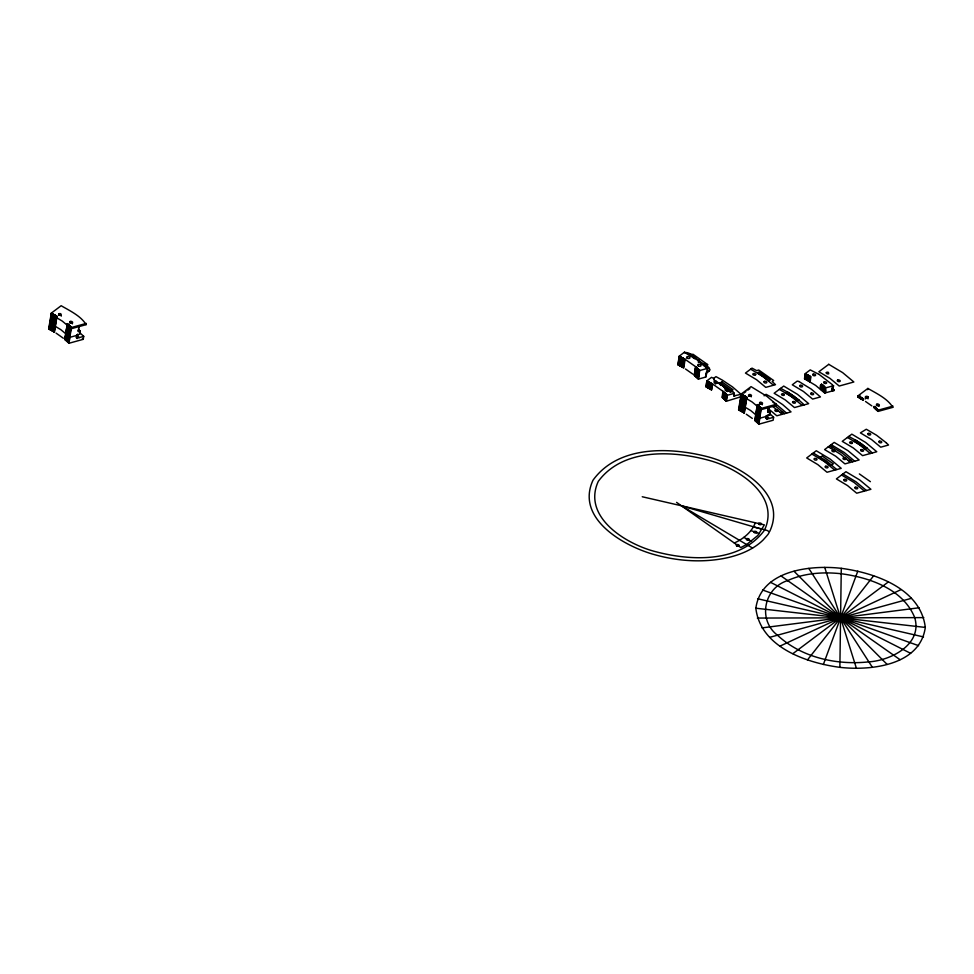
<?xml version="1.0" encoding="UTF-8"?>
<svg xmlns="http://www.w3.org/2000/svg" width="974" height="974" viewBox="0 0 974 974"><rect width="100%" height="100%" fill="white"/><g stroke="black" fill="none" stroke-linecap="round" stroke-linejoin="round"><path stroke-width="1.46" d="M925.3 627.414C920.686 588.442 874.859 572.809 841.207 568.317C810.356 564.81 761.059 570.228 755.848 608.263C760.451 647.223 806.277 662.856 839.929 667.348C870.78 670.867 920.089 665.449 925.3 627.414L755.848 608.214M839.868 667.348L841.28 568.329M706.211 367.028L706.442 367.795L696.191 359.089L684.418 352.211L679.255 356.143L677.855 364.726L683.785 367.965L685.087 359.321L679.255 356.143M706.138 367.502L705.906 366.748M706.515 367.32C707.355 369.292 713.638 368.939 707.148 371.751L705.748 377.048L698.48 379.081L694.219 375.246L695.619 366.662M707.051 368.367L706.82 367.6M707.343 368.659L707.124 367.892M51.293 313.141L48.7 328.944L54.41 332.097L57.003 316.294L51.293 313.141L61.155 305.726C69.921 310.816 81.195 316.136 86.077 324.659L71.394 328.701L62.214 321.055L51.086 314.395M48.956 329.078L51.537 313.275M49.345 329.273L51.926 313.47M49.735 329.48L52.316 313.677M50.112 329.687L52.706 313.884M50.502 329.894L53.083 314.078M50.879 330.089L53.473 314.285M51.257 330.296L53.85 314.492M51.646 330.515L54.227 314.699M52.024 330.722L54.605 314.919M52.389 330.929L54.982 315.126M52.766 331.136L55.36 315.332M53.144 331.355L55.725 315.552M53.509 331.574L56.09 315.759M53.874 331.781L56.468 315.978M54.24 332L56.833 316.197M64.868 339.476L67.376 323.599L64.783 339.402L69.02 343.25L83.24 339.329L83.727 336.359L79.43 332.39M65.173 339.719L67.462 323.672M65.465 339.975L67.754 323.916M65.757 340.218L68.046 324.172M66.037 340.474L68.338 324.415M66.329 340.73L68.63 324.671M66.609 340.985L68.923 324.926M66.889 341.229L69.203 325.17M67.169 341.484L69.483 325.426M67.45 341.74L69.763 325.681M67.73 341.996L70.043 325.937M67.997 342.251L70.311 326.193M68.265 342.519L70.591 326.448M68.533 342.775L70.859 326.716M68.801 343.031L71.126 326.972M69.02 343.25L71.382 327.227M76.909 335.385L76.496 337.893L77.238 338.148L83.727 336.359M76.325 337.26L77.141 338.599M77.725 335.153L77.494 334.374L77.725 335.153L69.994 337.284L60.802 329.65L49.674 322.991M78.419 331.671L79.235 326.509L78.468 326.46M77.798 334.679L79.831 334.119L80.318 331.148L78.273 329.2M678.05 364.824L679.462 356.241M678.379 364.994L679.791 356.411M678.768 365.189L680.181 356.606M679.158 365.396L680.57 356.813M679.548 365.603L680.948 357.008M679.937 365.798L681.337 357.214M680.315 366.005L681.727 357.421M680.692 366.212L682.104 357.628M681.082 366.419L682.482 357.835M681.459 366.626L682.859 358.042M681.837 366.845L683.237 358.249M688.959 354.621L684.418 352.211M682.202 367.052L683.614 358.469M682.579 367.259L683.979 358.676M682.944 367.478L684.357 358.895M683.322 367.685L684.722 359.102M689.373 354.865L690.627 355.583M704.251 363.972C697.713 361.671 691.284 351.103 684.345 352.685M691.041 355.827L691.333 356.521L692.891 355.607L690.615 354.28M692.891 355.607L692.611 357.324L694.998 358.858M694.352 375.355L695.765 366.772L685.087 359.321M694.657 375.611L695.765 366.772M694.949 375.854L696.057 367.028M695.241 376.11L696.361 367.271M695.533 376.354L696.654 367.527M695.826 376.609L696.934 367.77M696.106 376.865L697.226 368.026M698.382 362.438L698.808 359.856M696.386 377.121L697.518 368.282M696.666 377.376L697.798 368.525M696.946 377.632L698.078 368.781M697.226 377.888L698.358 369.036M697.494 378.143L698.626 369.292M697.774 378.399L698.906 369.548M698.041 378.655L699.174 369.803M698.309 378.91L699.442 370.071M698.48 379.081L699.709 370.327M704.239 365.786L702.51 363.789M704.032 365.287L704.312 363.57L702.437 364.264M705.59 366.455L705.833 367.21M704.312 363.57L706.065 365.506L707.599 364.519L693.013 354.268L690.554 354.67M705.748 377.048L706.467 372.701M707.173 367.101L707.599 364.519M706.71 371.338L705.541 376.841M707.428 368.184L707.027 371.788M715.768 383.756C719.08 380.542 711.458 380.481 714.392 378.825L711.544 377.34L706.893 380.834L705.919 386.8L711.629 389.953L712.615 383.987M706.174 386.922L706.893 380.834M706.564 387.128L707.148 380.968M706.954 387.323L707.538 381.163M707.343 387.53L707.928 381.37M707.721 387.737L708.317 381.564M708.098 387.944L708.695 381.771M708.488 388.151L709.084 381.978M708.865 388.358L709.462 382.185M709.242 388.565L709.839 382.392M709.62 388.772L710.216 382.599M709.985 388.991L710.594 382.819M710.363 389.198L710.971 383.026M710.728 389.417L711.337 383.245M711.093 389.637L711.702 383.452M711.458 389.844L712.079 383.671M715.318 383.488L715.732 380.98M715.707 383.719L715.793 381.163A1.717 0.986 9.3 0 0 714.027 382.003A1.717 0.986 9.3 0 0 715.951 383.159A1.717 0.986 9.3 0 0 717.375 382.112L727.566 389.137L727.152 391.645M723.767 386.897L729.903 391.207L733.069 389.734L722.026 381.966L721.746 383.683L732.789 391.451M740.24 396.966L726.373 401.227L722.099 397.319L722.988 391.292M722.391 397.575L723.365 391.609L712.444 383.89M722.684 397.818L723.365 391.609M722.976 398.074L723.658 391.852M723.268 398.317L723.95 392.108M723.548 398.573L724.242 392.364M723.84 398.829L724.522 392.607M724.12 399.084L724.814 392.863M724.4 399.34L725.094 393.119M724.668 399.596L725.374 393.374M724.948 399.851L725.654 393.63M725.216 400.107L725.922 393.886M726.507 391.122L726.908 388.602M726.823 391.378L727.237 388.869M725.484 400.363L726.202 394.141M725.752 400.618L726.47 394.397M726.02 400.874L726.738 394.653M726.239 401.093L726.994 394.92M726.373 401.227L727.213 395.127M727.566 389.137L727.274 389.028A1.717 0.986 9.3 0 0 725.082 389.6A1.717 0.986 9.3 0 0 726.847 390.915A1.717 0.986 9.3 0 0 728.418 389.88L730.634 391.816L732.204 391.378L734.128 393.228L733.86 395.882L741.08 394.336L732.545 386.934L722.477 380.201L715.975 376.634L713.784 378.277M733.86 395.882L734.128 393.228M740.459 397.185L740.946 394.202M741.19 394.056L738.596 409.859L744.306 413.013L746.9 397.209L741.19 394.056L751.051 386.641L766.928 396.369L786.59 413.11M738.852 409.993L741.433 394.19M739.242 410.188L741.823 394.385M739.631 410.395L742.212 394.592M740.009 410.59L742.602 394.787M740.398 410.797L742.979 394.994M740.776 411.004L743.369 395.201M741.165 411.211L743.746 395.407M741.543 411.418L744.124 395.614M741.92 411.625L744.501 395.821M742.298 411.844L744.879 396.041M742.663 412.051L745.256 396.248M743.04 412.27L745.621 396.455M743.406 412.477L745.999 396.674M743.771 412.696L746.364 396.893M744.136 412.915L746.729 397.112M755.069 420.634L757.358 404.575L754.765 420.378L758.916 424.165L773.137 420.244L773.624 417.274L769.679 413.609M755.361 420.878L757.65 404.831M755.654 421.133L757.942 405.074M755.946 421.389L758.235 405.33M756.226 421.632L758.527 405.586M756.506 421.888L758.819 405.829M756.798 422.144L759.099 406.085M757.078 422.399L759.379 406.341M757.346 422.655L759.659 406.596M757.626 422.911L759.939 406.852M757.894 423.166L760.207 407.108M758.162 423.422L760.487 407.363M758.429 423.678L760.755 407.619M758.697 423.946L761.023 407.875M758.916 424.165L761.291 408.143M766.148 415.667L766.392 418.808L767.135 419.051L773.624 417.274M767.889 410.273L768.364 407.376L769.131 407.424L767.877 412.306M767.962 410.504L768.011 407.607M765.917 417.883L767.037 419.502M767.622 416.068L767.39 415.289L767.622 416.068L759.89 418.199L750.698 410.553L739.57 403.893M767.695 415.594L769.728 415.034L770.215 412.063L767.853 409.811M740.983 395.31L752.111 401.97L761.303 409.604L775.974 405.574L776.181 404.32L772.942 402.238M818.988 374.357L810.222 369.901L805.315 373.59L804.475 378.728L815.603 385.387L824.795 393.033L834.268 390.428L832.027 388.273M804.731 378.862L805.315 373.59M805.121 379.069L805.571 373.724M805.51 379.263L805.961 373.931M805.888 379.47L806.35 374.126M806.277 379.677L806.728 374.333M806.655 379.884L807.117 374.54M807.032 380.079L807.495 374.734M807.422 380.298L807.884 374.941M807.799 380.505L808.262 375.16M808.164 380.712L808.639 375.367M808.542 380.919L809.004 375.574M808.919 381.138L809.382 375.781M809.284 381.358L809.759 376.001M809.65 381.564L810.125 376.22M810.015 381.784L810.49 376.427M810.185 381.881L810.855 376.646M820.558 389.186C818.343 378.058 829.398 389.637 824.795 393.033M820.644 389.259L821.484 384.121M820.948 389.503L821.788 384.365M821.24 389.758L822.08 384.62M821.532 390.002L822.373 384.864M821.812 390.257L822.665 385.12M822.105 390.513L822.945 385.375M822.385 390.769L823.225 385.631M822.665 391.012L823.517 385.874M822.945 391.268L823.785 386.13M823.225 391.524L824.065 386.386M823.505 391.779L824.345 386.641M823.773 392.035L824.613 386.897M824.041 392.303L824.881 387.165M824.308 392.559L825.148 387.421M824.576 392.814L825.416 387.676M832.222 388.553L832.6 384.852L819 374.345M833.476 385.716L832.648 390.866L833.476 385.716L832.697 385.655M858.009 395.846C868.333 400.18 861.32 401.86 858.009 395.846L867.883 388.431C876.649 393.508 887.923 398.841 892.793 407.351L878.122 411.393C870.379 405.537 876.052 404.953 878.122 411.393M858.057 397.222L858.264 395.968M858.447 397.429L858.654 396.174M858.837 397.623L859.044 396.369M859.226 397.83L859.433 396.576M859.604 398.037L859.811 396.783M859.993 398.244L860.2 396.99M860.371 398.451L860.578 397.197M860.748 398.658L860.955 397.404M861.126 398.865L861.333 397.611M861.503 399.072L861.71 397.818M861.88 399.291L862.075 398.037M862.246 399.498L862.453 398.244M862.611 399.717L862.818 398.463M862.988 399.937L863.183 398.67M863.354 400.144L863.561 398.89M867.676 389.685L867.883 388.431M873.982 407.619L874.189 406.365M874.275 407.875L874.482 406.621M874.567 408.118L874.774 406.864M874.859 408.374L875.066 407.12M875.151 408.617L875.358 407.363M875.431 408.873L875.638 407.619M875.723 409.129L875.93 407.875M876.003 409.384L876.21 408.13M876.283 409.64L876.49 408.386M876.563 409.896L876.758 408.642M876.831 410.151L877.038 408.897M877.111 410.407L877.306 409.153M877.379 410.663L877.586 409.409M877.647 410.918L877.842 409.664M877.903 411.174L878.11 409.92M61.289 316.112L60.68 315.077A1.473 0.84 9.3 0 0 58.915 314.979L58.671 315.126M868.017 398.816L867.408 397.769A1.473 0.84 9.3 0 0 865.643 397.672L865.399 397.818M823.347 664.511L857.79 571.154M755.3 522.77C751.77 532.254 743.247 538.865 734.323 543.017L676.577 502.377M734.323 543.017L740.8 547.571L746.948 544.308L757.784 535.517L764.359 524.864L642.243 496.752M764.517 530.148C780.868 494.548 736.904 467.532 707.66 459.984C671.816 450.414 622.751 448.235 598.292 481.363C581.904 516.963 625.88 544.003 655.137 551.552C690.98 561.109 740.033 563.289 764.505 530.16M769.606 531.634C787.966 493.368 739.071 465.353 708.658 457.001C670.696 447.029 618.6 444.838 593.008 480.206C575.123 518.679 624.188 546.39 654.686 554.693C677.478 561.085 701.828 562.862 725.131 558.212C734.932 556.191 744.586 552.928 753.17 547.705C756.749 545.513 760.122 542.968 763.105 540.01C771.871 530.026 772.552 531.707 753.377 526.897M807.495 659.897L873.654 575.78M886.255 442.805L888.568 445.021L880.715 447.188L871.523 439.542L860.395 432.882L866.312 429.242L876.551 435.244L886.267 442.805M58.732 314.03L59.122 313.725A1.473 0.84 9.3 0 1 60.887 313.823L61.094 315.186A1.473 0.84 9.3 0 1 60.047 315.296L59.037 314.919A1.473 0.84 9.3 0 1 58.72 314.054M826.329 372.628L826.719 372.312A1.473 0.84 9.3 0 1 828.484 372.409L828.691 373.785A1.473 0.84 9.3 0 1 827.644 373.894L826.634 373.505A1.473 0.84 9.3 0 1 826.317 372.64M750.65 369.158L745.451 373.066L756.579 379.726L765.771 387.372L775.523 384.681L772.187 381.552L773.66 380.517L758.697 369.998L756.713 370.668L752.013 368.135L750.65 369.158L763.105 376.609L773.502 385.241M743.929 393.094L745.889 391.621M779.346 389.357L774.147 393.265L785.275 399.924L794.467 407.558L808.688 403.65L797.499 394.336L783.717 386.069L779.346 389.357L791.801 396.795L802.174 405.415M857.802 397.1L860.005 395.444M811.902 454.042L806.703 457.95L817.831 464.61L827.023 472.256L841.244 468.336L830.055 459.022L816.273 450.767L811.902 454.042L824.357 461.493L834.73 470.113M829.811 445.678L824.613 449.586L835.753 456.246L844.933 463.892L859.153 459.972L847.977 450.658L834.182 442.403L829.811 445.678L842.266 453.129L852.652 461.749M828.204 446.896L831.041 448.381L832.648 447.176M847.453 437.448L842.254 441.356L853.382 448.016L862.574 455.649L876.795 451.741L865.606 442.427L851.824 434.161L847.453 437.448L859.908 444.899L870.281 453.507M841.585 475.008L836.398 478.916L847.526 485.576L856.706 493.209L870.926 489.301L859.75 479.987L845.956 471.72L841.585 475.008L854.04 482.447L864.425 491.066M792.909 653.651L888.227 582.014M747.874 390.124L749.858 388.638M764.079 395.809L766.075 394.312L773.027 398.135L782.658 404.6L791.046 411.88L776.826 415.801L767.975 408.386M707.051 372.348L708.755 371.313L706.588 372.129M69.714 322.893L70.274 322.65A1.473 0.84 9.3 0 1 71.723 322.844L72.234 323.222A1.473 0.84 9.3 0 1 72.332 323.892M748.568 396.028L748.811 395.882A1.473 0.84 9.3 0 1 750.577 395.98L751.258 396.82M876.442 405.586L877.002 405.354A1.473 0.84 9.3 0 1 878.451 405.549L878.962 405.927A1.473 0.84 9.3 0 1 879.096 406.146M790.584 393.995L787.71 392.205L786.115 393.106L791.801 396.795M858.691 442.099L855.817 440.297L854.222 441.198L859.908 444.899M787.637 580.589C763.86 587.919 757.48 620.036 777.52 635.267C801.699 657.706 836.934 665.376 869.076 661.845C891.283 660.384 922.853 644.143 914.659 617.431C902.91 588.917 869.502 577.545 841.219 573.735M722.026 381.966L718.861 383.439L721.32 385.168M764.931 375.867L763.202 376.67L768.437 380.664L770.349 379.982L758.977 371.995L757.419 372.908L763.105 376.609M780.162 646.042L900.987 589.635M787.649 580.577C804.317 573.016 823.2 571.787 841.207 573.735M804.22 404.88L799.033 400.18L797.158 400.874L791.899 396.868L793.627 396.065L787.856 392.291M865.265 448.965L867.14 448.271L872.327 452.971M699.88 370.497L707.587 368.342M771.737 405.695L780.259 412.477L782.633 411.819M831.041 448.381L840.562 454.286L848.354 460.568L850.74 459.911M71.601 327.447L86.272 323.405M80.318 331.148L77.75 330.807M727.347 395.261L734.262 393.362M825.635 387.896L833.488 385.728M761.498 408.349L776.181 404.32M767.646 411.722L770.215 412.063M878.329 410.139L893 406.097M769.728 637.337L911.408 598.328M762.021 627.889L919.115 607.776M757.334 618.064L923.802 617.613M831.991 390.002L834.268 390.428L831.893 389.198L834.268 390.428M757.614 598.742L923.535 636.935M768.449 411.795L769.935 412.136L767.695 409.993M78.541 330.88L80.038 331.233L78.541 329.796M762.265 529.345L681.398 505.762L752.561 548.082M750.893 530.562L759.403 533.594M762.569 590L918.579 645.665M780.71 388.322L787.71 392.205M848.817 436.425L855.817 440.297M831.175 444.655L844.19 452.46L854.697 461.201M813.266 453.02L826.281 460.824L836.776 469.565M842.948 473.985L855.963 481.777L866.47 490.531M743.807 537.392L751.453 541.264M770.519 582.33L910.629 653.335M767.561 410.906L769.935 412.136M714.514 380.931L718.678 383.33M715.281 381.881L716.134 382.344M719.482 383.817L721.856 385.327M685.489 369L692.831 374.126M56.042 333.096L63.359 338.246M865.509 401.471L871.84 405.902M720.212 384.791L720.991 385.302M746.291 414.23L752.318 418.418M855.963 440.382L861.734 444.156L860.005 444.96L865.241 448.953M790.985 394.263L799.033 400.18M859.092 442.354L867.14 448.271M722.245 385.582L730.792 392.059M859.348 473.912L870.391 481.68M781.16 576.024L899.976 659.641M724.059 387.36L725.167 388.151M774.914 405.561L784.545 413.646M698.589 361.184L702.948 364.471M861.832 444.217L866.945 448.113M793.725 396.126L798.838 400.022M726.981 389.49L727.675 390.038M728.028 390.306L730.062 391.974M706.138 365.104L709.51 368.233M76.581 335.044L79.259 337.588M766.794 416.251L769.156 418.503M848.354 460.568L850.278 462.419M780.259 412.477L782.171 414.327M766.002 417.408L767.195 418.564M708.415 370.607L709.048 371.228M76.398 336.785L77.299 337.661M891.794 406.365L892.793 407.351M774.963 404.587L775.974 405.574M768.949 414.267L769.728 415.034M85.067 323.672L86.077 324.659M82.376 338.489L83.24 339.329M733.921 394.92L734.664 395.651M733.848 395.395L734.591 396.126M831.759 389.99L832.636 390.854M794.09 571.324L887.058 664.341M808.797 568.414L872.339 667.251M868.26 397.124L867.615 396.515A1.473 0.84 9.3 0 0 865.849 396.418L865.46 396.735A1.473 0.84 9.3 0 0 865.764 397.611L866.775 398.001A1.473 0.84 9.3 0 0 867.822 397.891L868.26 397.136M852.494 442.634L851.86 442.026A1.473 0.84 9.3 0 0 850.095 441.928L849.693 442.245A1.473 0.84 9.3 0 0 850.01 443.121L851.02 443.511A1.473 0.84 9.3 0 0 852.067 443.401L852.494 442.659M784.387 394.543L783.753 393.934A1.473 0.84 9.3 0 0 781.988 393.837L781.598 394.153A1.473 0.84 9.3 0 0 781.903 395.03L782.913 395.42A1.473 0.84 9.3 0 0 783.96 395.31L784.399 394.555M824.735 567.404L856.402 668.274M759.562 404.648A1.473 0.84 9.3 0 1 759.61 403.808L760.17 403.565A1.473 0.84 9.3 0 1 761.619 403.76L762.131 404.137A1.473 0.84 9.3 0 1 762.24 404.794M865.557 398.865A1.473 0.84 9.3 0 1 865.338 398.658M798.948 381.528L811.293 389.137L820.473 396.929L812.608 399.084L803.428 391.451L792.288 384.791L797.195 381.102L798.948 381.528M755.727 374.576L755.264 375.112A1.473 0.84 9.3 0 1 754.217 375.221L753.206 374.844A1.473 0.84 9.3 0 1 752.89 373.967L753.292 373.639A1.473 0.84 9.3 0 1 755.057 373.748L755.727 374.576M751.465 395.554L750.991 396.101A1.473 0.84 9.3 0 1 749.943 396.211L748.933 395.821A1.473 0.84 9.3 0 1 748.616 394.957L749.018 394.628A1.473 0.84 9.3 0 1 750.784 394.726L751.465 395.554M758.673 523.464L758.6 523.671A1.473 0.84 9.3 0 0 759.805 524.682A1.473 0.84 9.3 0 0 761.449 524.28L761.51 524.061A1.473 0.84 9.3 0 0 760.304 523.062A1.473 0.84 9.3 0 0 758.673 523.464M754.107 531.585L753.961 531.78A1.473 0.84 9.3 0 0 754.789 532.875A1.473 0.84 9.3 0 0 756.615 532.729L756.761 532.534A1.473 0.84 9.3 0 0 755.921 531.439A1.473 0.84 9.3 0 0 754.107 531.585M828.752 364.325L818.878 371.739L830.006 378.399L839.198 386.033L853.869 381.991L842.632 372.616L828.752 364.325M746.802 538.707L746.559 538.865A1.473 0.84 9.3 0 0 746.924 539.998A1.473 0.84 9.3 0 0 748.836 540.144L749.079 539.998A1.473 0.84 9.3 0 0 748.714 538.853A1.473 0.84 9.3 0 0 746.802 538.707M70.165 321.493L69.921 321.639A1.473 0.84 9.3 0 0 69.86 322.479L70.079 322.686A1.473 0.84 9.3 0 0 72.137 322.966L72.38 322.82A1.473 0.84 9.3 0 0 72.441 321.968L71.93 321.59A1.473 0.84 9.3 0 0 70.481 321.396L70.165 321.493M764.334 381.418L764.091 381.564A1.473 0.84 9.3 0 0 764.03 382.405L764.249 382.612A1.473 0.84 9.3 0 0 766.307 382.879L766.55 382.733A1.473 0.84 9.3 0 0 766.611 381.893L766.1 381.516A1.473 0.84 9.3 0 0 764.639 381.321L764.334 381.418M760.061 402.408L759.817 402.542A1.473 0.84 9.3 0 0 759.757 403.394L759.976 403.601A1.473 0.84 9.3 0 0 762.033 403.869L762.277 403.723A1.473 0.84 9.3 0 0 762.338 402.883L761.826 402.506A1.473 0.84 9.3 0 0 760.377 402.311L760.061 402.408M813.156 374.174L812.913 374.32A1.473 0.84 9.3 0 0 813.071 375.367L813.363 375.538A1.473 0.84 9.3 0 0 815.128 375.635L815.372 375.489A1.473 0.84 9.3 0 0 815.214 374.442L814.921 374.272A1.473 0.84 9.3 0 0 813.156 374.174M800.129 385.363L799.885 385.509A1.473 0.84 9.3 0 0 800.044 386.556L800.336 386.739A1.473 0.84 9.3 0 0 802.101 386.836L802.345 386.69A1.473 0.84 9.3 0 0 802.186 385.643L801.894 385.461A1.473 0.84 9.3 0 0 800.129 385.363M775.389 409.847L775.146 409.993A1.473 0.84 9.3 0 0 775.085 410.833L775.304 411.04A1.473 0.84 9.3 0 0 777.362 411.308L777.605 411.162A1.473 0.84 9.3 0 0 777.666 410.322L777.447 410.115A1.473 0.84 9.3 0 0 775.389 409.847M824.199 381.942L823.955 382.088A1.473 0.84 9.3 0 0 823.894 382.928L824.114 383.135A1.473 0.84 9.3 0 0 826.171 383.415L826.415 383.269A1.473 0.84 9.3 0 0 826.476 382.417L826.256 382.222A1.473 0.84 9.3 0 0 824.199 381.942M793.031 401.605L792.787 401.751A1.473 0.84 9.3 0 0 792.726 402.603L792.946 402.81A1.473 0.84 9.3 0 0 795.003 403.078L795.247 402.932A1.473 0.84 9.3 0 0 795.308 402.092L794.796 401.714A1.473 0.84 9.3 0 0 793.335 401.519L793.031 401.605M811.172 393.143L810.928 393.277A1.473 0.84 9.3 0 0 810.867 394.129L811.086 394.336A1.473 0.84 9.3 0 0 813.144 394.604L813.387 394.458A1.473 0.84 9.3 0 0 813.448 393.618L813.229 393.411A1.473 0.84 9.3 0 0 811.172 393.143M837.762 380.079L837.518 380.225A1.473 0.84 9.3 0 0 837.457 381.077L837.677 381.284A1.473 0.84 9.3 0 0 839.734 381.552L839.978 381.406A1.473 0.84 9.3 0 0 840.038 380.566L839.527 380.189A1.473 0.84 9.3 0 0 838.066 379.994L837.762 380.079M876.892 404.186L876.649 404.332A1.473 0.84 9.3 0 0 876.588 405.184L876.807 405.379A1.473 0.84 9.3 0 0 878.865 405.659L879.108 405.513A1.473 0.84 9.3 0 0 879.169 404.673L878.658 404.283A1.473 0.84 9.3 0 0 877.197 404.1L876.892 404.186M814.544 458.535L814.301 458.669A1.473 0.84 9.3 0 0 814.459 459.728L814.751 459.898A1.473 0.84 9.3 0 0 816.516 459.996L816.76 459.85A1.473 0.84 9.3 0 0 816.602 458.803L816.309 458.632A1.473 0.84 9.3 0 0 814.544 458.535M832.453 450.171L832.21 450.305A1.473 0.84 9.3 0 0 832.368 451.364L832.66 451.534A1.473 0.84 9.3 0 0 834.426 451.632L834.669 451.486A1.473 0.84 9.3 0 0 834.511 450.438L834.219 450.268A1.473 0.84 9.3 0 0 832.453 450.171M868.236 433.467L867.992 433.6A1.473 0.84 9.3 0 0 868.151 434.66L868.443 434.83A1.473 0.84 9.3 0 0 870.208 434.928L870.452 434.781A1.473 0.84 9.3 0 0 870.293 433.734L870.001 433.564A1.473 0.84 9.3 0 0 868.236 433.467M825.587 466.303L825.343 466.449A1.473 0.84 9.3 0 0 825.282 467.289L825.502 467.496A1.473 0.84 9.3 0 0 827.559 467.764L827.803 467.63A1.473 0.84 9.3 0 0 827.851 466.777L827.352 466.4A1.473 0.84 9.3 0 0 825.587 466.303M843.496 457.938L843.253 458.084A1.473 0.84 9.3 0 0 843.192 458.924L843.411 459.131A1.473 0.84 9.3 0 0 845.469 459.399L845.712 459.265A1.473 0.84 9.3 0 0 845.773 458.413L845.554 458.206A1.473 0.84 9.3 0 0 843.496 457.938M861.138 449.708L860.894 449.854A1.473 0.84 9.3 0 0 860.833 450.694L861.053 450.901A1.473 0.84 9.3 0 0 863.11 451.169L863.354 451.023A1.473 0.84 9.3 0 0 863.402 450.183L862.903 449.805A1.473 0.84 9.3 0 0 861.442 449.611L861.138 449.708M879.279 441.234L879.035 441.38A1.473 0.84 9.3 0 0 878.974 442.22L879.193 442.427A1.473 0.84 9.3 0 0 881.251 442.695L881.494 442.561A1.473 0.84 9.3 0 0 881.555 441.709L881.336 441.502A1.473 0.84 9.3 0 0 879.279 441.234M844.227 479.488L843.983 479.634A1.473 0.84 9.3 0 0 844.141 480.681L844.434 480.864A1.473 0.84 9.3 0 0 846.199 480.961L846.443 480.815A1.473 0.84 9.3 0 0 846.284 479.768L845.992 479.585A1.473 0.84 9.3 0 0 844.227 479.488M855.269 487.268L855.026 487.402A1.473 0.84 9.3 0 0 854.965 488.254L855.184 488.461A1.473 0.84 9.3 0 0 857.242 488.729L857.485 488.583A1.473 0.84 9.3 0 0 857.546 487.743L857.327 487.536A1.473 0.84 9.3 0 0 855.269 487.268M822.312 456.088L819.158 457.573L830.201 465.341L833.354 463.868L822.312 456.088M736.685 545.89A1.473 0.84 9.3 0 0 739.132 545.793A1.473 0.84 9.3 0 0 737.367 544.539A1.473 0.84 9.3 0 0 736.685 545.89M698.224 365.871A1.717 0.986 9.3 0 0 701.036 365.676A1.717 0.986 9.3 0 0 698.894 364.264A1.717 0.986 9.3 0 0 698.224 365.871M687.12 358.128A1.717 0.986 9.3 0 0 689.933 357.933A1.717 0.986 9.3 0 0 687.802 356.521A1.717 0.986 9.3 0 0 687.12 358.128"/></g></svg>
